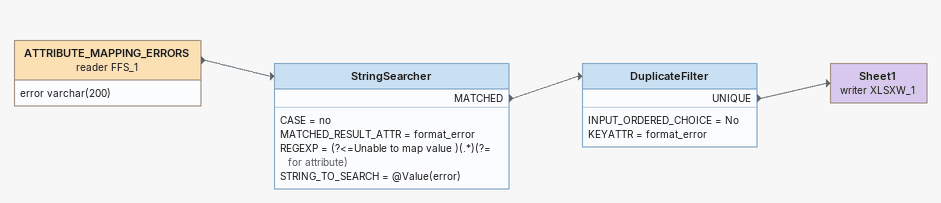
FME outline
ATTRIBUTE_MAPPING_ERRORS (reader FFS_1)
    attributes: error varchar(200)
    -> StringSearcher
StringSearcher
    CASE = no
    MATCHED_RESULT_ATTR = format_error
    REGEXP = (?<=Unable to map value )(.*)(?= for attribute)
    STRING_TO_SEARCH = @Value(error)
    MATCHED -> DuplicateFilter
DuplicateFilter
    INPUT_ORDERED_CHOICE = No
    KEYATTR = format_error
    UNIQUE -> Sheet1 (writer XLSXW_1)
Sheet1 (writer XLSXW_1)
